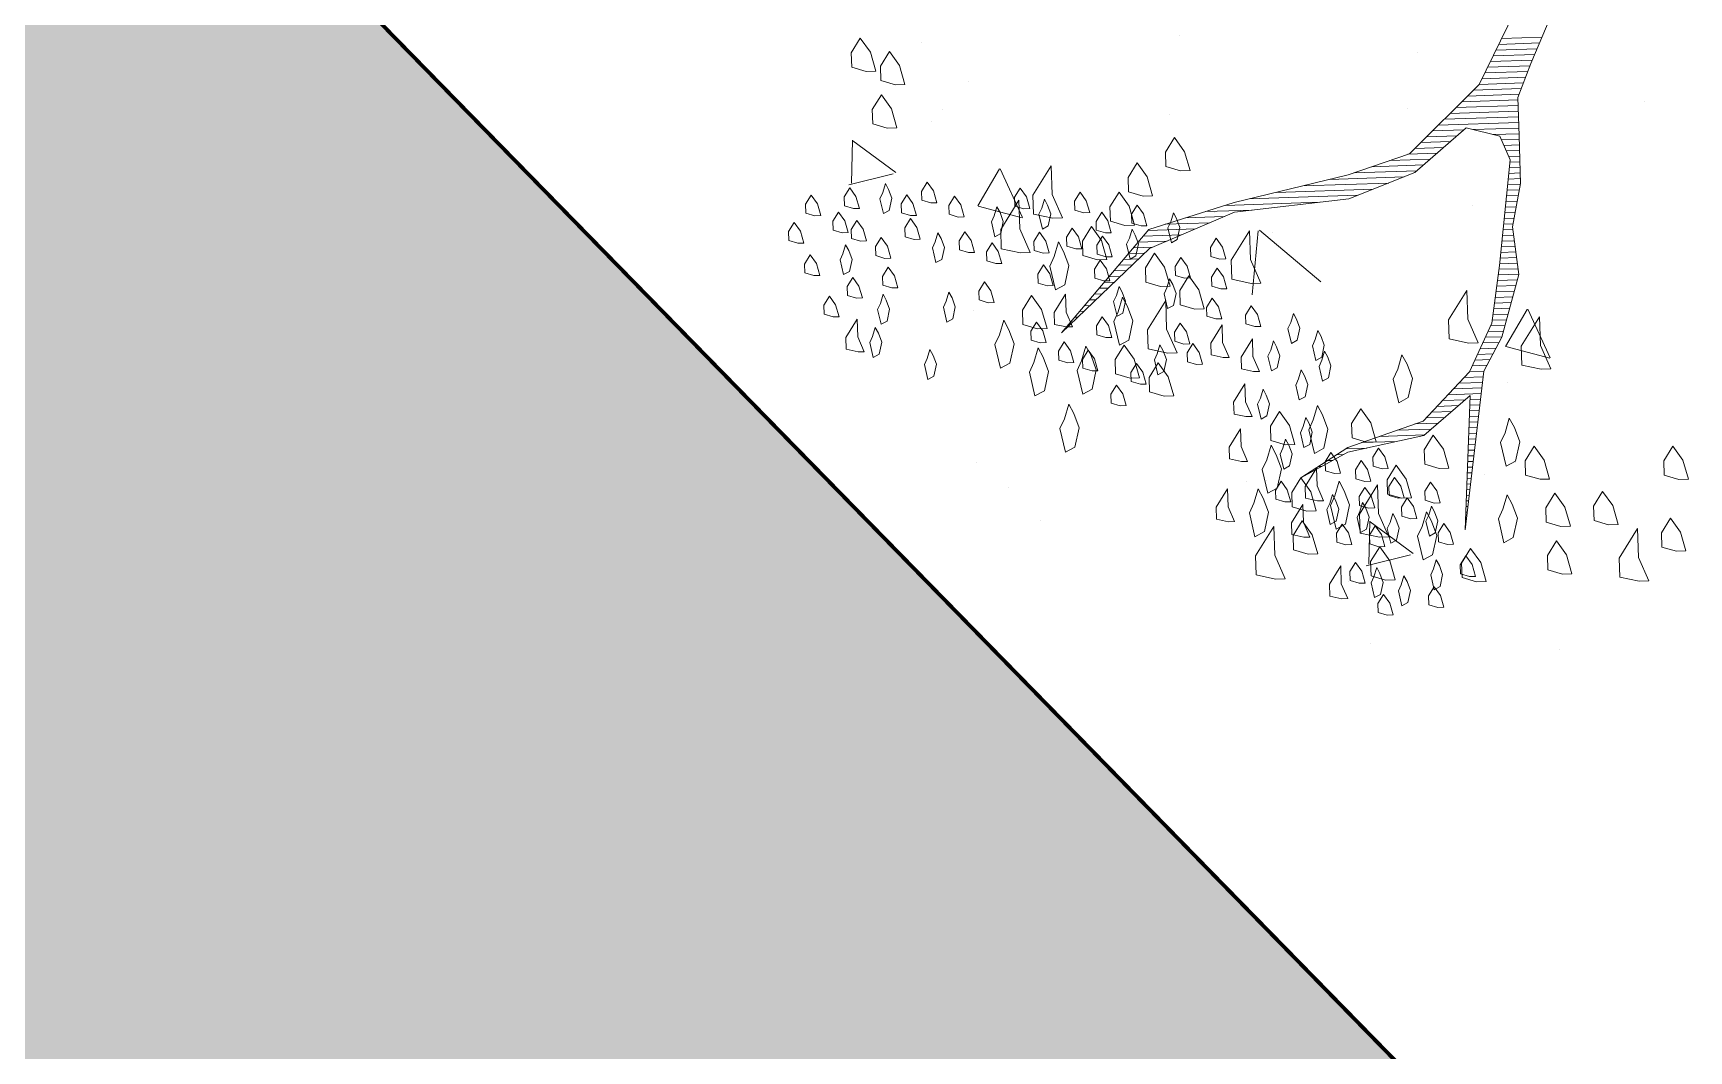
# Model space of a CAD drawing. Header units: millimetres. Extents: x 111 to 1506, y 14 to 566.
# Drawn here: x 222.786 to 224.835, y 190.967 to 192.227 of the extents above; entities that cross this region are included whole.
import ezdxf

# ---------------------------------------------------------------- set-up
doc = ezdxf.new("R2010")
doc.units = ezdxf.units.MM
doc.linetypes.add('ACAD_ISO04W100', pattern=[30, 24, -3, 0, -3])
doc.layers.add('ARBOLES', color=78, linetype='Continuous', lineweight=5)
doc.layers.add('G', color=254, linetype='Continuous', lineweight=5)

# ---------------------------------------------------------------- blocks, each defined once
blk = doc.blocks.new('*X16')
at = {"color": 0}
for p, q in [((17.5768, 16.14), (17.6489, 16.14)), ((17.5608, 16.11), (17.635, 16.11)), ((17.5661, 16.12), (17.6396, 16.12)), ((17.5714, 16.13), (17.6443, 16.13)), ((17.5448, 16.08), (17.6216, 16.08)), ((17.5501, 16.09), (17.6259, 16.09)), ((17.5554, 16.1), (17.6304, 16.1)), ((17.5234, 16.05), (17.6088, 16.05)), ((17.5341, 16.06), (17.6131, 16.06)), ((17.5394, 16.07), (17.6174, 16.07)), ((17.502, 16.03), (17.6021, 16.03)), ((17.5127, 16.04), (17.6045, 16.04)), ((17.4698, 16), (17.6021, 16)), ((17.4806, 16.01), (17.6021, 16.01)), ((17.4913, 16.02), (17.6021, 16.02)), ((17.4377, 15.97), (17.4922, 15.97)), ((17.4484, 15.98), (17.5044, 15.98)), ((17.4591, 15.99), (17.6021, 15.99)), ((17.5206, 15.98), (17.6021, 15.98)), ((17.5556, 15.97), (17.6021, 15.97)), ((17.4036, 15.94), (17.4555, 15.94)), ((17.4163, 15.95), (17.4677, 15.95)), ((17.427, 15.96), (17.4799, 15.96)), ((17.5707, 15.96), (17.6021, 15.96)), ((17.5747, 15.95), (17.6021, 15.95)), ((17.5787, 15.94), (17.6021, 15.94)), ((17.3061, 15.91), (17.4188, 15.91)), ((17.3386, 15.92), (17.431, 15.92)), ((17.3711, 15.93), (17.4433, 15.93)), ((17.5827, 15.93), (17.6021, 15.93)), ((17.5832, 15.91), (17.6021, 15.91)), ((17.5846, 15.92), (17.6021, 15.92)), ((17.1669, 15.88), (17.3397, 15.88)), ((17.2149, 15.89), (17.3677, 15.89)), ((17.2629, 15.9), (17.3957, 15.9)), ((17.5791, 15.88), (17.6018, 15.88)), ((17.5805, 15.89), (17.6021, 15.89)), ((17.5819, 15.9), (17.6021, 15.9)), ((17.0401, 15.85), (17.1235, 15.85)), ((17.0761, 15.86), (17.2435, 15.86)), ((17.1189, 15.87), (17.3117, 15.87)), ((17.575, 15.85), (17.5951, 15.85)), ((17.5764, 15.86), (17.5974, 15.86)), ((17.5778, 15.87), (17.5996, 15.87)), ((16.9371, 15.82), (17.0215, 15.82)), ((16.9681, 15.83), (17.0472, 15.83)), ((17.0041, 15.84), (17.0729, 15.84)), ((17.5709, 15.82), (17.5885, 15.82)), ((17.5723, 15.83), (17.5907, 15.83)), ((17.5737, 15.84), (17.5929, 15.84)), ((16.91, 15.79), (16.9444, 15.79)), ((16.919, 15.8), (16.9701, 15.8)), ((16.9281, 15.81), (16.9958, 15.81)), ((17.5669, 15.79), (17.5866, 15.79)), ((17.5682, 15.8), (17.5856, 15.8)), ((17.5696, 15.81), (17.5863, 15.81)), ((16.8829, 15.76), (16.9077, 15.76)), ((16.8919, 15.77), (16.9189, 15.77)), ((16.9009, 15.78), (16.9301, 15.78)), ((17.5628, 15.76), (17.5896, 15.76)), ((17.5641, 15.77), (17.5886, 15.77)), ((17.5655, 15.78), (17.5876, 15.78)), ((16.8557, 15.73), (16.8742, 15.73)), ((16.8648, 15.74), (16.8853, 15.74)), ((16.8738, 15.75), (16.8965, 15.75)), ((17.5585, 15.73), (17.5926, 15.73)), ((17.56, 15.74), (17.5916, 15.74)), ((17.5614, 15.75), (17.5906, 15.75)), ((16.8286, 15.7), (16.8406, 15.7)), ((16.8376, 15.71), (16.8518, 15.71)), ((16.8467, 15.72), (16.863, 15.72)), ((17.5535, 15.7), (17.5875, 15.7)), ((17.5551, 15.71), (17.5906, 15.71)), ((17.5568, 15.72), (17.5936, 15.72)), ((16.8014, 15.67), (16.8071, 15.67)), ((16.8105, 15.68), (16.8183, 15.68)), ((16.8195, 15.69), (16.8295, 15.69)), ((17.5485, 15.67), (17.5783, 15.67)), ((17.5501, 15.68), (17.5814, 15.68)), ((17.5518, 15.69), (17.5844, 15.69)), ((16.7833, 15.65), (16.7848, 15.65)), ((16.7924, 15.66), (16.7959, 15.66)), ((17.5435, 15.64), (17.5691, 15.64)), ((17.5451, 15.65), (17.5721, 15.65)), ((17.5468, 15.66), (17.5752, 15.66)), ((17.5302, 15.61), (17.5598, 15.61)), ((17.5352, 15.62), (17.5629, 15.62)), ((17.5402, 15.63), (17.566, 15.63)), ((17.5152, 15.58), (17.5429, 15.58)), ((17.5202, 15.59), (17.5486, 15.59)), ((17.5252, 15.6), (17.5543, 15.6)), ((17.5002, 15.55), (17.5257, 15.55)), ((17.5052, 15.56), (17.5315, 15.56)), ((17.5102, 15.57), (17.5372, 15.57)), ((17.4703, 15.52), (17.5211, 15.52)), ((17.4803, 15.53), (17.5226, 15.53)), ((17.4903, 15.54), (17.5241, 15.54)), ((17.4503, 15.5), (17.4911, 15.5)), ((17.4603, 15.51), (17.5196, 15.51)), ((17.4996, 15.5), (17.5181, 15.5)), ((17.4203, 15.47), (17.4536, 15.47)), ((17.4303, 15.48), (17.4661, 15.48)), ((17.4403, 15.49), (17.4786, 15.49)), ((17.4974, 15.47), (17.5135, 15.47)), ((17.4981, 15.48), (17.515, 15.48)), ((17.4988, 15.49), (17.5165, 15.49)), ((17.336, 15.44), (17.4161, 15.44)), ((17.368, 15.45), (17.4286, 15.45)), ((17.4, 15.46), (17.4411, 15.46)), ((17.4953, 15.44), (17.509, 15.44)), ((17.496, 15.45), (17.5105, 15.45)), ((17.4967, 15.46), (17.512, 15.46)), ((17.2587, 15.41), (17.2717, 15.41)), ((17.2754, 15.42), (17.3128, 15.42)), ((17.304, 15.43), (17.3661, 15.43)), ((17.4931, 15.41), (17.5044, 15.41)), ((17.4938, 15.42), (17.5059, 15.42)), ((17.4946, 15.43), (17.5074, 15.43)), ((17.2087, 15.38), (17.2117, 15.38)), ((17.2254, 15.39), (17.2317, 15.39)), ((17.242, 15.4), (17.2517, 15.4)), ((17.491, 15.38), (17.4999, 15.38)), ((17.4917, 15.39), (17.5014, 15.39)), ((17.4924, 15.4), (17.5029, 15.4)), ((17.4888, 15.35), (17.4953, 15.35)), ((17.4896, 15.36), (17.4968, 15.36)), ((17.4903, 15.37), (17.4984, 15.37)), ((17.4867, 15.32), (17.4908, 15.32)), ((17.4874, 15.33), (17.4923, 15.33)), ((17.4881, 15.34), (17.4938, 15.34)), ((17.4846, 15.29), (17.4862, 15.29)), ((17.4853, 15.3), (17.4877, 15.3)), ((17.486, 15.31), (17.4893, 15.31)), ((17.4831, 15.27), (17.4832, 15.27)), ((17.4838, 15.28), (17.4847, 15.28))]:
    blk.add_line(p, q, dxfattribs=at)
blk = doc.blocks.new('E1E')
at = {"layer": 'ARBOLES', "ltscale": 0.2}
for p, q in [((95.5359, 59.5519), (95.5359, 59.5519)), ((96.0598, 59.5667), (96.0598, 59.5667)), ((96.122, 59.5391), (96.122, 59.5391)), ((96.1796, 59.5223), (96.1796, 59.5223)), ((95.6009, 59.4784), (95.6009, 59.4784)), ((95.2708, 59.4541), (95.2708, 59.4541)), ((95.5845, 59.4467), (95.5298, 59.4067)), ((95.6045, 59.3832), (95.5819, 59.4428)), ((95.6038, 59.3838), (95.5266, 59.4035)), ((95.7975, 59.3971), (95.7975, 59.3971)), ((95.7699, 59.3841), (95.7699, 59.3841)), ((96.2691, 59.314), (96.2691, 59.314)), ((95.473, 59.2552), (95.473, 59.2552)), ((95.4361, 59.2211), (95.4361, 59.2211)), ((95.857, 59.2206), (95.857, 59.2206)), ((96.5118, 59.2106), (96.4571, 59.1706)), ((96.5318, 59.147), (96.5092, 59.2067)), ((96.3122, 59.1036), (96.2542, 59.1583)), ((96.3217, 59.1674), (96.2544, 59.159)), ((96.3128, 59.1041), (96.322, 59.1672)), ((96.5311, 59.1477), (96.4538, 59.1674)), ((95.9214, 59.0448), (95.8936, 59.1364)), ((95.4933, 59.1143), (95.4933, 59.1143)), ((95.92, 59.0432), (95.8063, 59.0804)), ((96.4334, 59.0761), (96.4334, 59.0761)), ((95.5054, 59.0022), (95.4473, 59.0568)), ((95.5148, 59.066), (95.4476, 59.0575)), ((95.506, 59.0027), (95.5152, 59.0658)), ((96.4248, 59.0542), (96.4248, 59.0542)), ((95.9008, 59.0394), (95.9008, 59.0394)), ((95.9924, 59.0443), (95.9924, 59.0443)), ((96.4042, 59.0005), (96.4042, 59.0005)), ((95.8256, 58.9566), (95.8256, 58.9566)), ((96.4916, 58.9742), (96.4916, 58.9742)), ((96.1089, 58.9342), (96.1089, 58.9342)), ((95.6403, 58.8897), (95.6403, 58.8897)), ((96.1395, 58.8197), (96.1395, 58.8197)), ((95.7844, 58.7923), (95.7844, 58.7923)), ((95.801, 58.7086), (95.801, 58.7086)), ((95.4599, 58.6504), (95.4599, 58.6504))]:
    blk.add_line(p, q, dxfattribs=at)
for points in [[(95.7024, 59.5158), (95.7313, 59.5209), (95.7429, 59.4949), (95.7343, 59.4442), (95.7169, 59.4833), (95.6894, 59.51)], [(95.5281, 59.503), (95.5421, 59.5044), (95.5475, 59.4922), (95.5448, 59.4764), (95.5313, 59.485), (95.52, 59.4994)], [(95.5999, 59.5058), (95.618, 59.509), (95.6252, 59.4927), (95.6198, 59.4611), (95.609, 59.4855), (95.5918, 59.5022)], [(95.5259, 59.4533), (95.5263, 59.4633), (95.5132, 59.4818), (95.5069, 59.4741), (95.51, 59.456), (95.5195, 59.4456), (95.5272, 59.4393)], [(95.5679, 59.4574), (95.5683, 59.4674), (95.5552, 59.4859), (95.5489, 59.4782), (95.5521, 59.4601), (95.5615, 59.4497), (95.5692, 59.4434)], [(95.5846, 59.4746), (95.5986, 59.476), (95.604, 59.4638), (95.6013, 59.448), (95.5877, 59.4565), (95.5764, 59.471)], [(95.4626, 59.4641), (95.4766, 59.4655), (95.482, 59.4533), (95.4793, 59.4375), (95.4658, 59.4461), (95.4545, 59.4605)], [(95.5499, 59.4557), (95.5723, 59.4579), (95.581, 59.4384), (95.5767, 59.413), (95.555, 59.4268), (95.5369, 59.4499)], [(95.6714, 59.463), (95.6938, 59.4652), (95.7025, 59.4457), (95.6981, 59.4204), (95.6764, 59.4341), (95.6584, 59.4572)], [(95.6867, 59.4421), (95.7048, 59.4453), (95.712, 59.4291), (95.7066, 59.3974), (95.6957, 59.4218), (95.6786, 59.4385)], [(95.7748, 59.4233), (95.7755, 59.4392), (95.7545, 59.4688), (95.7444, 59.4565), (95.7495, 59.4276), (95.7647, 59.411), (95.7769, 59.4009)], [(95.7992, 59.463), (95.8172, 59.4662), (95.8245, 59.4499), (95.8191, 59.4183), (95.8082, 59.4427), (95.791, 59.4594)], [(96.0834, 59.4127), (96.0842, 59.4286), (96.0632, 59.4582), (96.0531, 59.4459), (96.0581, 59.417), (96.0733, 59.4004), (96.0856, 59.3903)], [(95.4902, 59.4131), (95.4906, 59.423), (95.4775, 59.4416), (95.4712, 59.4339), (95.4744, 59.4158), (95.4839, 59.4054), (95.4916, 59.3991)], [(95.6244, 59.429), (95.6384, 59.4304), (95.6438, 59.4182), (95.6411, 59.4024), (95.6275, 59.4109), (95.6162, 59.4254)], [(96.3065, 59.4064), (96.307, 59.4164), (96.2939, 59.4349), (96.2876, 59.4272), (96.2907, 59.4091), (96.3002, 59.3988), (96.3079, 59.3924)], [(96.3942, 59.4065), (96.3946, 59.4164), (96.3815, 59.435), (96.3752, 59.4273), (96.3784, 59.4092), (96.3879, 59.3988), (96.3956, 59.3925)], [(96.4055, 59.4359), (96.4235, 59.439), (96.4308, 59.4228), (96.4254, 59.3912), (96.4145, 59.4155), (96.3973, 59.4323)], [(95.4235, 59.4072), (95.4459, 59.4093), (95.4545, 59.3898), (95.4502, 59.3645), (95.4285, 59.3782), (95.4104, 59.4014)], [(95.436, 59.4036), (95.45, 59.4049), (95.4554, 59.3927), (95.4527, 59.3769), (95.4392, 59.3855), (95.4279, 59.4)], [(95.5297, 59.361), (95.5305, 59.3769), (95.5095, 59.4065), (95.4994, 59.3942), (95.5044, 59.3653), (95.5196, 59.3487), (95.5319, 59.3386)], [(95.5761, 59.3734), (95.5765, 59.3833), (95.5634, 59.4019), (95.5571, 59.3942), (95.5602, 59.3761), (95.5697, 59.3657), (95.5774, 59.3594)], [(95.5825, 59.4), (95.6114, 59.4051), (95.623, 59.3791), (95.6143, 59.3285), (95.597, 59.3675), (95.5695, 59.3942)], [(95.5778, 59.4132), (95.5918, 59.4145), (95.5973, 59.4023), (95.5946, 59.3865), (95.581, 59.3951), (95.5697, 59.4095)], [(95.6239, 59.3752), (95.6244, 59.3852), (95.6113, 59.4037), (95.605, 59.396), (95.6081, 59.3779), (95.6176, 59.3676), (95.6253, 59.3612)], [(95.6671, 59.3676), (95.6678, 59.3835), (95.6468, 59.4131), (95.6367, 59.4008), (95.6418, 59.3719), (95.657, 59.3553), (95.6693, 59.3452)], [(95.67, 59.3811), (95.6705, 59.3911), (95.6574, 59.4096), (95.651, 59.4019), (95.6542, 59.3838), (95.6637, 59.3735), (95.6714, 59.3671)], [(95.6974, 59.4045), (95.7198, 59.4066), (95.7285, 59.3871), (95.7242, 59.3618), (95.7025, 59.3755), (95.6844, 59.3987)], [(95.7328, 59.4042), (95.7468, 59.4056), (95.7522, 59.3934), (95.7495, 59.3776), (95.736, 59.3862), (95.7247, 59.4006)], [(95.7813, 59.3561), (95.782, 59.372), (95.761, 59.4016), (95.7509, 59.3893), (95.756, 59.3604), (95.7712, 59.3438), (95.7835, 59.3337)], [(96.1572, 59.352), (96.1579, 59.3679), (96.1369, 59.3975), (96.1268, 59.3852), (96.1319, 59.3563), (96.1471, 59.3397), (96.1594, 59.3296)], [(96.4597, 59.4016), (96.4737, 59.4029), (96.4791, 59.3907), (96.4764, 59.3749), (96.4629, 59.3835), (96.4516, 59.398)], [(95.4844, 59.3715), (95.4984, 59.3729), (95.5038, 59.3607), (95.5011, 59.3449), (95.4875, 59.3535), (95.4762, 59.3679)], [(95.6881, 59.3843), (95.7062, 59.3875), (95.7134, 59.3712), (95.708, 59.3396), (95.6971, 59.364), (95.68, 59.3807)], [(95.815, 59.3727), (95.8331, 59.3758), (95.8404, 59.3596), (95.835, 59.328), (95.8241, 59.3523), (95.8069, 59.369)], [(96.2201, 59.3333), (96.2208, 59.3492), (96.1999, 59.3788), (96.1897, 59.3665), (96.1948, 59.3376), (96.21, 59.321), (96.2223, 59.3108)], [(96.4019, 59.3564), (96.4024, 59.3663), (96.3892, 59.3848), (96.3829, 59.3771), (96.3861, 59.3591), (96.3956, 59.3487), (96.4033, 59.3424)], [(95.3093, 59.3485), (95.3317, 59.3507), (95.3404, 59.3312), (95.3361, 59.3059), (95.3144, 59.3196), (95.2963, 59.3427)], [(95.5268, 59.3417), (95.5273, 59.3517), (95.5142, 59.3702), (95.5079, 59.3625), (95.511, 59.3444), (95.5205, 59.3341), (95.5282, 59.3277)], [(95.5494, 59.3567), (95.5634, 59.358), (95.5689, 59.3458), (95.5662, 59.33), (95.5526, 59.3386), (95.5413, 59.353)], [(95.6136, 59.3657), (95.6276, 59.3671), (95.633, 59.3549), (95.6303, 59.3391), (95.6167, 59.3477), (95.6054, 59.3621)], [(95.7654, 59.3311), (95.7658, 59.341), (95.7527, 59.3595), (95.7464, 59.3518), (95.7496, 59.3338), (95.7591, 59.3234), (95.7667, 59.3171)], [(96.0138, 59.3638), (96.0278, 59.3651), (96.0333, 59.3529), (96.0306, 59.3371), (96.017, 59.3457), (96.0057, 59.3601)], [(96.0922, 59.323), (96.0929, 59.3389), (96.0719, 59.3686), (96.0618, 59.3563), (96.0669, 59.3274), (96.0821, 59.3107), (96.0944, 59.3006)], [(96.438, 59.3627), (96.452, 59.3641), (96.4575, 59.3519), (96.4548, 59.3361), (96.4412, 59.3446), (96.4299, 59.3591)], [(96.5094, 59.3555), (96.5234, 59.3569), (96.5289, 59.3447), (96.5262, 59.3289), (96.5126, 59.3375), (96.5013, 59.3519)], [(95.4279, 59.2922), (95.4286, 59.3081), (95.4076, 59.3377), (95.3975, 59.3255), (95.4026, 59.2965), (95.4178, 59.2799), (95.4301, 59.2698)], [(95.5259, 59.3219), (95.54, 59.3232), (95.5454, 59.311), (95.5427, 59.2952), (95.5291, 59.3038), (95.5178, 59.3182)], [(95.5731, 59.3335), (95.5955, 59.3357), (95.6042, 59.3162), (95.5999, 59.2909), (95.5782, 59.3046), (95.5601, 59.3277)], [(95.5783, 59.3355), (95.5923, 59.3368), (95.5978, 59.3246), (95.5951, 59.3088), (95.5815, 59.3174), (95.5702, 59.3318)], [(95.6339, 59.331), (95.6479, 59.3323), (95.6534, 59.3201), (95.6507, 59.3043), (95.6371, 59.3129), (95.6258, 59.3274)], [(95.68, 59.3369), (95.694, 59.3382), (95.6994, 59.3261), (95.6967, 59.3102), (95.6832, 59.3188), (95.6719, 59.3333)], [(95.764, 59.325), (95.7864, 59.3272), (95.7951, 59.3077), (95.7908, 59.2824), (95.7691, 59.2961), (95.751, 59.3192)], [(95.9584, 59.3258), (95.9809, 59.328), (95.9895, 59.3085), (95.9852, 59.2832), (95.9635, 59.2969), (95.9454, 59.3201)], [(95.998, 59.3226), (96.0121, 59.324), (96.0175, 59.3118), (96.0148, 59.296), (96.0012, 59.3046), (95.9899, 59.319)], [(96.0156, 59.3201), (96.038, 59.3223), (96.0467, 59.3028), (96.0423, 59.2775), (96.0206, 59.2912), (96.0025, 59.3143)], [(96.0721, 59.3313), (96.0861, 59.3326), (96.0916, 59.3205), (96.0889, 59.3046), (96.0753, 59.3132), (96.064, 59.3277)], [(96.1101, 59.3336), (96.1241, 59.3349), (96.1295, 59.3227), (96.1268, 59.3069), (96.1133, 59.3155), (96.1019, 59.3299)], [(96.1593, 59.3214), (96.1733, 59.3228), (96.1788, 59.3106), (96.1761, 59.2948), (96.1625, 59.3033), (96.1512, 59.3178)], [(96.3125, 59.3165), (96.3129, 59.3265), (96.2998, 59.345), (96.2935, 59.3373), (96.2967, 59.3192), (96.3062, 59.3089), (96.3138, 59.3025)], [(96.3947, 59.3288), (96.4087, 59.3302), (96.4141, 59.318), (96.4114, 59.3022), (96.3979, 59.3107), (96.3866, 59.3252)], [(96.4815, 59.309), (96.4819, 59.3189), (96.4688, 59.3374), (96.4625, 59.3297), (96.4656, 59.3117), (96.4751, 59.3013), (96.4828, 59.295)], [(96.5497, 59.3199), (96.5637, 59.3212), (96.5691, 59.309), (96.5664, 59.2932), (96.5528, 59.3018), (96.5415, 59.3162)], [(95.1994, 59.3152), (95.2283, 59.3203), (95.2399, 59.2943), (95.2313, 59.2436), (95.2139, 59.2827), (95.1864, 59.3094)], [(95.6168, 59.3039), (95.6308, 59.3052), (95.6362, 59.293), (95.6335, 59.2772), (95.6199, 59.2858), (95.6086, 59.3002)], [(95.7394, 59.2751), (95.7402, 59.291), (95.7192, 59.3206), (95.7091, 59.3083), (95.7141, 59.2794), (95.7293, 59.2628), (95.7416, 59.2527)], [(95.7496, 59.2899), (95.75, 59.2999), (95.7369, 59.3184), (95.7306, 59.3107), (95.7338, 59.2926), (95.7433, 59.2823), (95.751, 59.2759)], [(95.8246, 59.2746), (95.825, 59.2846), (95.8119, 59.3031), (95.8056, 59.2954), (95.8088, 59.2773), (95.8183, 59.267), (95.826, 59.2606)], [(95.8341, 59.3081), (95.8521, 59.3112), (95.8594, 59.295), (95.854, 59.2634), (95.8431, 59.2878), (95.8259, 59.3045)], [(95.9918, 59.2711), (95.9922, 59.2811), (95.9791, 59.2996), (95.9728, 59.2919), (95.9759, 59.2738), (95.9854, 59.2635), (95.9931, 59.2571)], [(96.171, 59.3036), (96.1934, 59.3058), (96.2021, 59.2863), (96.1978, 59.261), (96.1761, 59.2747), (96.158, 59.2978)], [(96.2538, 59.2953), (96.2678, 59.2966), (96.2732, 59.2844), (96.2705, 59.2686), (96.2569, 59.2772), (96.2456, 59.2916)], [(95.3382, 59.2835), (95.3606, 59.2857), (95.3693, 59.2662), (95.365, 59.2409), (95.3433, 59.2546), (95.3252, 59.2777)], [(95.5385, 59.2713), (95.5609, 59.2735), (95.5696, 59.254), (95.5653, 59.2287), (95.5436, 59.2424), (95.5255, 59.2655)], [(95.6534, 59.2758), (95.6758, 59.2779), (95.6845, 59.2584), (95.6802, 59.2331), (95.6585, 59.2468), (95.6404, 59.27)], [(96.0691, 59.2348), (96.0698, 59.2507), (96.0488, 59.2804), (96.0387, 59.2681), (96.0438, 59.2392), (96.059, 59.2225), (96.0713, 59.2124)], [(96.0717, 59.2775), (96.0857, 59.2789), (96.0912, 59.2667), (96.0885, 59.2509), (96.0749, 59.2594), (96.0636, 59.2739)], [(96.1318, 59.2848), (96.1499, 59.288), (96.1571, 59.2717), (96.1517, 59.2401), (96.1408, 59.2645), (96.1237, 59.2812)], [(96.4209, 59.2918), (96.4349, 59.2931), (96.4404, 59.2809), (96.4377, 59.2651), (96.4241, 59.2737), (96.4128, 59.2881)], [(96.4643, 59.2819), (96.4783, 59.2832), (96.4837, 59.271), (96.481, 59.2552), (96.4675, 59.2638), (96.4562, 59.2782)], [(96.4941, 59.2805), (96.5081, 59.2819), (96.5136, 59.2697), (96.5109, 59.2539), (96.4973, 59.2625), (96.486, 59.2769)], [(96.5416, 59.2724), (96.5556, 59.2738), (96.561, 59.2616), (96.5583, 59.2458), (96.5447, 59.2544), (96.5334, 59.2688)], [(95.1648, 59.253), (95.1872, 59.2552), (95.1959, 59.2357), (95.1915, 59.2104), (95.1698, 59.2241), (95.1518, 59.2472)], [(95.2732, 59.2545), (95.2956, 59.2567), (95.3043, 59.2372), (95.3, 59.2119), (95.2783, 59.2256), (95.2602, 59.2487)], [(95.7826, 59.2267), (95.7831, 59.2367), (95.77, 59.2552), (95.7636, 59.2475), (95.7668, 59.2294), (95.7763, 59.219), (95.784, 59.2127)], [(95.9317, 59.2639), (95.9457, 59.2652), (95.9511, 59.253), (95.9484, 59.2372), (95.9349, 59.2458), (95.9236, 59.2602)], [(95.978, 59.2644), (96.0069, 59.2695), (96.0185, 59.2435), (96.0099, 59.1929), (95.9925, 59.2319), (95.965, 59.2586)], [(96.3609, 59.2407), (96.3613, 59.2506), (96.3482, 59.2691), (96.3419, 59.2614), (96.3451, 59.2434), (96.3546, 59.233), (96.3622, 59.2267)], [(96.3911, 59.2493), (96.4051, 59.2506), (96.4106, 59.2385), (96.4079, 59.2226), (96.3943, 59.2312), (96.383, 59.2457)], [(95.3932, 59.23), (95.4156, 59.2322), (95.4243, 59.2127), (95.42, 59.1874), (95.3983, 59.2011), (95.3802, 59.2242)], [(95.4677, 59.1853), (95.4684, 59.2012), (95.4474, 59.2308), (95.4373, 59.2185), (95.4424, 59.1896), (95.4576, 59.173), (95.4699, 59.1629)], [(95.8373, 59.2024), (95.8377, 59.2123), (95.8246, 59.2308), (95.8183, 59.2231), (95.8215, 59.2051), (95.831, 59.1947), (95.8387, 59.1884)], [(95.849, 59.2417), (95.8671, 59.2448), (95.8743, 59.2286), (95.8689, 59.197), (95.8581, 59.2213), (95.8409, 59.2381)], [(95.8987, 59.2394), (95.9168, 59.2426), (95.924, 59.2264), (95.9186, 59.1947), (95.9078, 59.2191), (95.8906, 59.2358)], [(95.9606, 59.2427), (95.9746, 59.244), (95.98, 59.2318), (95.9773, 59.216), (95.9638, 59.2246), (95.9525, 59.239)], [(96.0808, 59.2134), (96.0812, 59.2233), (96.0681, 59.2418), (96.0618, 59.2341), (96.065, 59.2161), (96.0745, 59.2057), (96.0822, 59.1994)], [(96.1884, 59.1944), (96.1891, 59.2103), (96.1681, 59.24), (96.158, 59.2277), (96.1631, 59.1988), (96.1783, 59.1821), (96.1906, 59.172)], [(96.1815, 59.2387), (96.1955, 59.2401), (96.201, 59.2279), (96.1983, 59.2121), (96.1847, 59.2207), (96.1734, 59.2351)], [(96.2651, 59.237), (96.2791, 59.2384), (96.2845, 59.2262), (96.2818, 59.2104), (96.2683, 59.2189), (96.257, 59.2334)], [(96.3089, 59.237), (96.3229, 59.2384), (96.3284, 59.2262), (96.3257, 59.2104), (96.3121, 59.219), (96.3008, 59.2334)], [(96.4607, 59.2023), (96.4612, 59.2123), (96.4481, 59.2308), (96.4418, 59.2231), (96.4449, 59.205), (96.4544, 59.1947), (96.4621, 59.1883)], [(96.4923, 59.2408), (96.5063, 59.2421), (96.5118, 59.2299), (96.5091, 59.2141), (96.4955, 59.2227), (96.4842, 59.2371)], [(95.6513, 59.1579), (95.652, 59.1738), (95.6311, 59.2034), (95.621, 59.1911), (95.626, 59.1622), (95.6412, 59.1456), (95.6535, 59.1355)], [(95.761, 59.1879), (95.7614, 59.1978), (95.7483, 59.2163), (95.742, 59.2086), (95.7452, 59.1906), (95.7546, 59.1802), (95.7623, 59.1738)], [(96.0153, 59.1745), (96.0158, 59.1844), (96.0027, 59.2029), (95.9963, 59.1952), (95.9995, 59.1772), (96.009, 59.1668), (96.0167, 59.1605)], [(96.1061, 59.2003), (96.1201, 59.2017), (96.1255, 59.1895), (96.1228, 59.1736), (96.1093, 59.1822), (96.098, 59.1967)], [(96.2368, 59.2082), (96.2658, 59.2133), (96.2773, 59.1873), (96.2687, 59.1367), (96.2513, 59.1757), (96.2238, 59.2024)], [(96.2941, 59.172), (96.2945, 59.1819), (96.2814, 59.2004), (96.2751, 59.1927), (96.2783, 59.1747), (96.2877, 59.1643), (96.2954, 59.158)], [(96.4097, 59.2186), (96.4237, 59.2199), (96.4291, 59.2077), (96.4264, 59.1919), (96.4129, 59.2005), (96.4016, 59.215)], [(95.7818, 59.163), (95.7822, 59.173), (95.7691, 59.1915), (95.7628, 59.1838), (95.766, 59.1657), (95.7754, 59.1553), (95.7831, 59.149)], [(95.8251, 59.1531), (95.8256, 59.163), (95.8125, 59.1816), (95.8062, 59.1739), (95.8093, 59.1558), (95.8188, 59.1454), (95.8265, 59.1391)], [(95.8721, 59.1789), (95.8861, 59.1803), (95.8915, 59.1681), (95.8888, 59.1522), (95.8753, 59.1608), (95.864, 59.1753)], [(95.9304, 59.1902), (95.9444, 59.1916), (95.9498, 59.1794), (95.9471, 59.1636), (95.9336, 59.1722), (95.9222, 59.1866)], [(95.965, 59.1885), (95.9875, 59.1907), (95.9961, 59.1712), (95.9918, 59.1459), (95.9701, 59.1596), (95.952, 59.1827)], [(96.0251, 59.1763), (96.0475, 59.1784), (96.0562, 59.1589), (96.0518, 59.1336), (96.0301, 59.1473), (96.012, 59.1705)], [(96.127, 59.1749), (96.1494, 59.1771), (96.1581, 59.1575), (96.1538, 59.1322), (96.1321, 59.146), (96.114, 59.1691)], [(96.1626, 59.1719), (96.1766, 59.1732), (96.182, 59.161), (96.1793, 59.1452), (96.1658, 59.1538), (96.1545, 59.1682)], [(96.2055, 59.1958), (96.2195, 59.1972), (96.2249, 59.185), (96.2222, 59.1692), (96.2087, 59.1778), (96.1974, 59.1922)], [(96.3428, 59.1937), (96.3568, 59.195), (96.3623, 59.1828), (96.3596, 59.167), (96.346, 59.1756), (96.3347, 59.1901)], [(96.3885, 59.1896), (96.4025, 59.191), (96.4079, 59.1788), (96.4052, 59.163), (96.3916, 59.1716), (96.3803, 59.186)], [(95.2017, 59.1525), (95.2241, 59.1547), (95.2328, 59.1352), (95.2285, 59.1099), (95.2068, 59.1236), (95.1887, 59.1468)], [(95.9964, 59.1514), (96.0104, 59.1528), (96.0158, 59.1406), (96.0131, 59.1248), (95.9995, 59.1334), (95.9882, 59.1478)], [(96.0949, 59.1271), (96.0953, 59.137), (96.0822, 59.1555), (96.0759, 59.1479), (96.0791, 59.1298), (96.0885, 59.1194), (96.0962, 59.1131)], [(96.1165, 59.166), (96.1305, 59.1673), (96.136, 59.1551), (96.1333, 59.1393), (96.1197, 59.1479), (96.1084, 59.1623)], [(96.2326, 59.1349), (96.2331, 59.1448), (96.22, 59.1633), (96.2137, 59.1556), (96.2168, 59.1376), (96.2263, 59.1272), (96.234, 59.1209)], [(95.9015, 59.1212), (95.9304, 59.1263), (95.942, 59.1003), (95.9333, 59.0497), (95.916, 59.0887), (95.8885, 59.1154)], [(95.9403, 59.146), (95.9544, 59.1473), (95.9598, 59.1351), (95.9571, 59.1193), (95.9435, 59.1279), (95.9322, 59.1423)], [(96.131, 59.1334), (96.145, 59.1348), (96.1504, 59.1226), (96.1477, 59.1068), (96.1342, 59.1154), (96.1229, 59.1298)], [(96.2116, 59.1424), (96.2405, 59.1475), (96.2521, 59.1215), (96.2434, 59.0709), (96.2261, 59.1099), (96.1986, 59.1366)], [(96.257, 59.1457), (96.271, 59.1471), (96.2765, 59.1349), (96.2738, 59.1191), (96.2602, 59.1277), (96.2489, 59.1421)], [(95.9584, 59.1053), (95.9725, 59.1067), (95.9779, 59.0945), (95.9752, 59.0787), (95.9616, 59.0872), (95.9503, 59.1017)], [(96.047, 59.0814), (96.0475, 59.0914), (96.0343, 59.1099), (96.028, 59.1022), (96.0312, 59.0841), (96.0407, 59.0737), (96.0484, 59.0674)], [(96.0858, 59.1036), (96.0999, 59.105), (96.1053, 59.0928), (96.1026, 59.077), (96.089, 59.0855), (96.0777, 59.1)], [(96.1082, 59.112), (96.1306, 59.1142), (96.1393, 59.0946), (96.135, 59.0693), (96.1133, 59.0831), (96.0952, 59.1062)], [(96.1721, 59.1177), (96.1861, 59.119), (96.1916, 59.1068), (96.1889, 59.091), (96.1753, 59.0996), (96.164, 59.114)], [(96.4906, 59.1108), (96.5131, 59.113), (96.5217, 59.0935), (96.5174, 59.0682), (96.4957, 59.0819), (96.4776, 59.105)], [(95.4533, 59.0775), (95.4822, 59.0826), (95.4938, 59.0566), (95.4852, 59.006), (95.4678, 59.045), (95.4403, 59.0717)], [(95.5683, 59.082), (95.5972, 59.087), (95.6088, 59.061), (95.6001, 59.0104), (95.5827, 59.0494), (95.5553, 59.0762)], [(96.0996, 59.0614), (96.122, 59.0635), (96.1307, 59.044), (96.1264, 59.0187), (96.1047, 59.0324), (96.0866, 59.0556)], [(96.5037, 59.0465), (96.5261, 59.0486), (96.5348, 59.0291), (96.5305, 59.0038), (96.5088, 59.0176), (96.4907, 59.0407)], [(96.5514, 59.0443), (96.5738, 59.0465), (96.5825, 59.027), (96.5782, 59.0017), (96.5565, 59.0154), (96.5384, 59.0385)], [(96.062, 59.0057), (96.0845, 59.0079), (96.0931, 58.9883), (96.0888, 58.963), (96.0671, 58.9768), (96.049, 58.9999)]]:
    blk.add_lwpolyline(points, close=True, dxfattribs=at)
blk.add_lwpolyline([(95.69, 58.5984), (95.6986, 58.7192), (95.7556, 58.8537), (95.8286, 58.9173), (95.9702, 59.0193), (96.0728, 59.104), (96.1356, 59.2956), (96.0612, 59.13), (95.9644, 59.0324), (95.8141, 58.9498), (95.7376, 58.8768), (95.6921, 58.7864), (95.6408, 58.7791), (95.6133, 58.8058), (95.5691, 58.9576), (95.5473, 59.0415), (95.5509, 59.121), (95.587, 59.215), (95.6765, 59.2938), (95.7242, 59.3618), (95.6736, 59.3003), (95.5783, 59.2345), (95.5364, 59.1535), (95.4683, 59.3414), (95.5314, 59.1123), (95.5256, 59.0552), (95.5373, 58.959), (95.5727, 58.8969), (95.5858, 58.8326), (95.6147, 58.7675), (95.6379, 58.7155), (95.6387, 58.6613), (95.6373, 58.5593)], dxfattribs=at)
at = {"layer": 'ARBOLES', "ltscale": 0.2, "xscale": 0.8372139817761642, "yscale": 0.8372139817761642, "zscale": 0.8372139817761642, "rotation": 204.0028523145856}
blk.add_blockref('*X16', (103.6395, 76.9735), dxfattribs=at)

msp = doc.modelspace()

# ---------------------------------------------------------------- hatches: boundary and pattern name
at = {"layer": 'G', "lineweight": 100, "ltscale": 1000}
h = msp.add_hatch(dxfattribs=at)
h.set_pattern_fill('AR-HBONE', color=256, scale=0.046, angle=-22.08523, style=0)
h.set_pattern_definition([(22.914772, (777.23143, 1670.63463), (0.097837146, 0.241122153), [0.552, -0.184]), (112.914772, (777.40091, 1670.70627), (0.097837146, 0.241122153), [0.552, -0.184])])
edge = h.paths.add_edge_path()
edge.add_line((221.74739, 201.07699), (222.24177, 203.56684))
edge.add_line((222.24177, 203.56684), (283.25265, 176.18215))
edge.add_line((283.25265, 176.18215), (282.61554, 174.27589))
edge.add_line((282.61554, 174.27589), (222.04443, 201.46319))
h = msp.add_hatch(dxfattribs=at)
h.set_pattern_fill('AR-HBONE', color=256, scale=0.046, angle=-22.08523, style=0)
h.set_pattern_definition([(22.914772, (797.12783, 1599.99595), (0.097837146, 0.241122153), [0.552, -0.184]), (112.914772, (797.29731, 1600.0676), (0.097837146, 0.241122153), [0.552, -0.184])])
h.paths.add_polyline_path([(326.50652, 83.72907), (327.08509, 85.9982), (222.22982, 193.24791), (221.75785, 190.86976)])

# ---------------------------------------------------------------- linework, layer by layer
at = {"linetype": 'ACAD_ISO04W100', "ltscale": 1000}
msp.add_line((222.22982, 193.24791), (233.59286, 181.6254), dxfattribs=at)
at = {"lineweight": 100, "ltscale": 1000}
for points in [[(233.59286, 181.6254), (222.22982, 193.24791), (223.71382, 200.71388), (239.20693, 193.75981), (233.59286, 181.6254)], [(233.59286, 181.6254), (222.22982, 193.24791)]]:
    msp.add_lwpolyline(points, dxfattribs=at)

# ---------------------------------------------------------------- block references
at = {"layer": 'ARBOLES', "color": 0, "xscale": 0.8310831642732954, "yscale": 0.8310831642732954, "zscale": 0.8310831642732954, "rotation": 157.9147716791316}
msp.add_blockref('E1E', (316.62128, 207.47994), dxfattribs=at)

doc.saveas('drawing.dxf')
